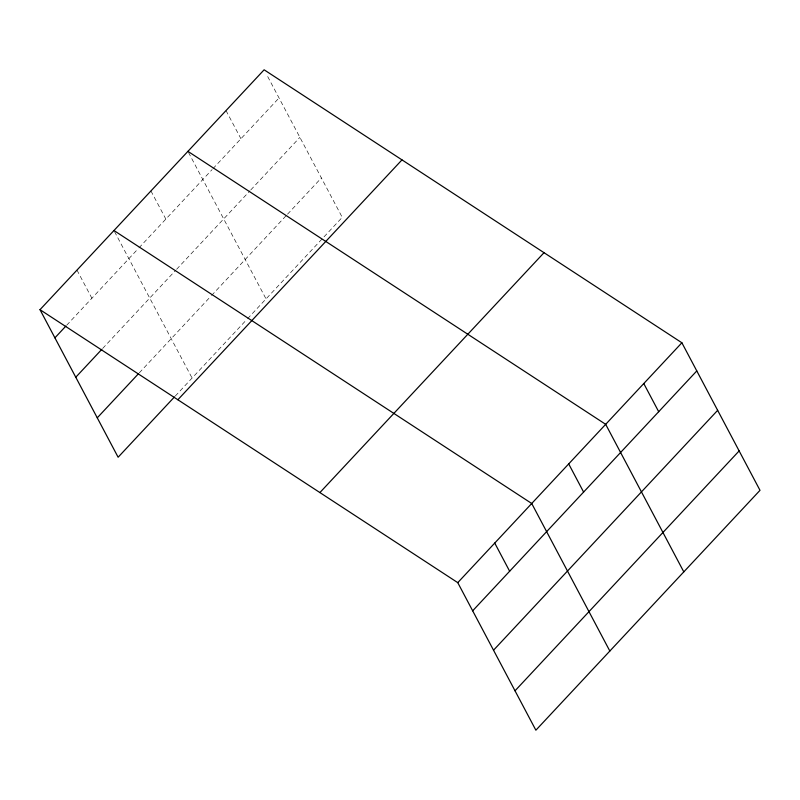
<?xml version="1.0" encoding="UTF-8"?>
<svg xmlns="http://www.w3.org/2000/svg" width="800" height="800" viewBox="0 0 800 800"><rect width="100%" height="100%" fill="white"/><g stroke="black" fill="none" stroke-linecap="round" stroke-linejoin="round"><path stroke-width="0.6" stroke-dasharray="4 3" d="M66.67 325.24L138.11 248.78M138.95 247.88L212.14 169.55M212.99 168.64L279.03 97.96M102.66 348.45L175.78 270.19M176.62 269.29L249.93 190.83M250.78 189.92L299.89 137.36M139.28 372.85L210.72 296.39M211.56 295.49L286.67 215.11M287.51 214.2L321.38 177.95M175.27 396.06L246.71 319.6M247.55 318.7L342.24 217.35L266.41 74.13M226.02 110.58L240.93 138.74M188.49 152.44L266.04 298.91M150.94 190.94L165.85 219.1M114.53 231.6L192.08 378.07M76.98 270.1L91.89 298.26"/><path stroke-width="1.2" d="M40 309.68L264.12 69.8L681.88 342.77L760 490.32L535.88 730.2L457.76 582.65L40 309.68L118.12 457.23L174.43 396.96M54.91 337.84L65.83 326.14M75.77 377.24L101.82 349.35M97.26 417.83L138.44 373.75M177.86 399.76L401.98 159.88M319.9 492.57L544.02 252.69M457.76 582.65L681.88 342.77M472.67 610.81L696.79 370.93M493.53 650.21L717.65 410.33M515.02 690.8L739.14 450.92M187.92 151.36L605.68 424.33L683.8 571.88M113.96 230.52L531.72 503.49L609.84 651.04M643.78 383.55L658.69 411.71M568.7 463.91L583.61 492.07M494.74 543.07L509.65 571.23"/></g></svg>
